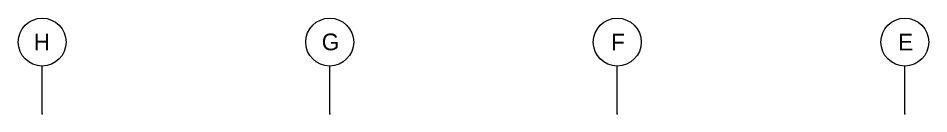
# Model space of a CAD drawing. Header units: metres. Extents: x -21.8 to 56, y -7 to 11.8.
# Drawn here: x 6.75 to 16.25, y -6.95 to -5.95 of the extents above; entities that cross this region are included whole.
import ezdxf

# ---------------------------------------------------------------- set-up
doc = ezdxf.new("R2010")
doc.units = ezdxf.units.M
doc.header["$MEASUREMENT"] = 0
doc.linetypes.add('Strichlinie eng', pattern=[0.002, 0.0015, -0.0005])
doc.layers.add('A-Nord 2_Ansicht Nord Hof PP_2_000 Achsraster', color=7, linetype='Continuous')
doc.styles.add('ERSTELLTER_STIL_1', font='')
doc.styles.get('ERSTELLTER_STIL_1').set_extended_font_data('Eurostile')

msp = doc.modelspace()

# ---------------------------------------------------------------- linework, layer by layer
at = {"layer": 'A-Nord 2_Ansicht Nord Hof PP_2_000 Achsraster', "color": 5, "linetype": 'Strichlinie eng', "lineweight": 0, "ltscale": 1000}
for p, q in [((7.0038, -6.95), (7.0038, -6.45)), ((10.0038, -6.95), (10.0038, -6.45)), ((13.0038, -6.95), (13.0038, -6.45)), ((16.0038, -6.95), (16.0038, -6.45))]:
    msp.add_line(p, q, dxfattribs=at)
at = {"layer": 'A-Nord 2_Ansicht Nord Hof PP_2_000 Achsraster', "color": 5, "linetype": 'Continuous', "lineweight": 0, "ltscale": 1000}
for centre in [(7.0038, -6.2), (10.0038, -6.2), (13.0038, -6.2), (16.0038, -6.2)]:
    msp.add_circle(centre, 0.25, dxfattribs=at)
at = {"layer": 'A-Nord 2_Ansicht Nord Hof PP_2_000 Achsraster', "color": 5, "linetype": 'Strichlinie eng', "lineweight": 0, "ltscale": 1000}
for p in [(7.0038, -6.95), (7.0038, -6.95), (10.0038, -6.95), (10.0038, -6.95), (13.0038, -6.95), (13.0038, -6.95), (16.0038, -6.95), (16.0038, -6.95)]:
    msp.add_point(p, dxfattribs=at)

# ---------------------------------------------------------------- texts
at = {"layer": 'A-Nord 2_Ansicht Nord Hof PP_2_000 Achsraster', "color": 5, "linetype": 'Continuous', "lineweight": 0, "char_height": 0.175, "attachment_point": 1, "style": 'ERSTELLTER_STIL_1'}
for s, insert in [('\\A1;{\\pql;\\pt0;\\fEurostile|b0|i0|c0|p0;\\W1.000000;H}', (6.9163, -6.1125)), ('\\A1;{\\pql;\\pt0;\\fEurostile|b0|i0|c0|p0;\\W1.000000;G}', (9.9206, -6.1107)), ('\\A1;{\\pql;\\pt0;\\fEurostile|b0|i0|c0|p0;\\W1.000000;F}', (12.9397, -6.1125)), ('\\A1;{\\pql;\\pt0;\\fEurostile|b0|i0|c0|p0;\\W1.000000;E}', (15.935, -6.1125))]:
    msp.add_mtext(s, dxfattribs=dict(at, insert=insert))

doc.saveas('drawing.dxf')
